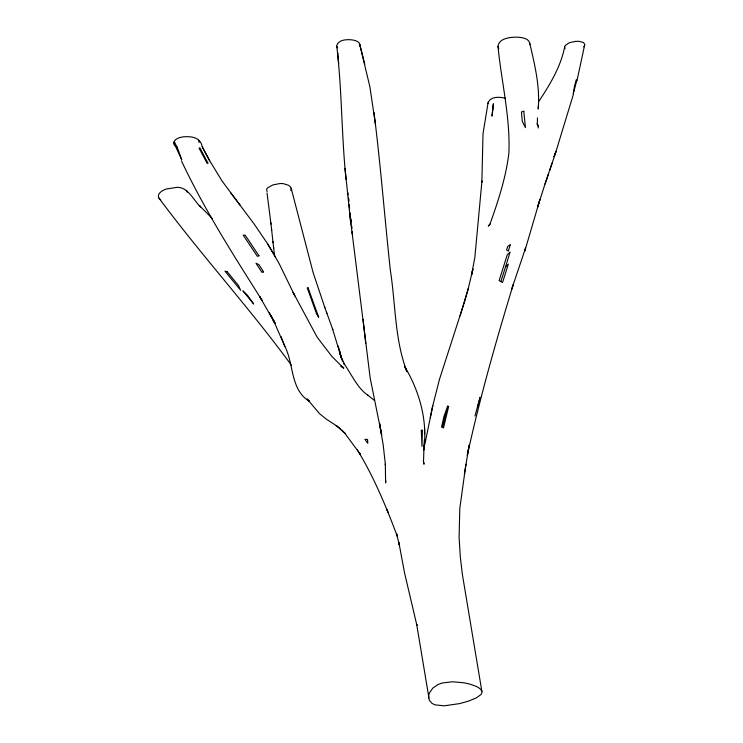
<?xml version="1.0" encoding="UTF-8"?>
<svg xmlns="http://www.w3.org/2000/svg" width="743" height="743" viewBox="0 0 743 743"><rect width="100%" height="100%" fill="white"/><g stroke="black" fill="none" stroke-linecap="round" stroke-linejoin="round"><path stroke-width="1.11" d="M490.464 223.773L488.3 226.113L490.055 223.866C498.256 200.963 505.983 177.317 508.89 153.049C510.367 117.19 501.441 81.99 497.996 46.475C498.869 38.469 509.206 37.364 515.54 37.15A21.798 10.198 -10 0 1 520.184 37.401C523.815 37.893 528.775 38.924 529.731 43.094C534.505 63.805 539.734 84.869 538.387 106.295M202.189 146.631C200.87 138.83 193.951 136.591 187.245 136.712C182.397 136.48 172.506 137.984 174.094 144.699A12.91 6.037 -10 0 0 175.608 146.167L177.196 146.956M373.98 112.425C380.592 164.872 384.67 217.578 390.316 270.127C395.666 303.85 394.552 339.579 406.978 371.76L404.545 366.28C419.554 391.375 427.857 420.798 423.761 450.109L424.392 439.698M537.486 117.858L537.328 123.347M424.067 445.308L423.556 460.539M538.155 109.221L538.369 106.156L538.22 108.209M576.967 80.718L584.76 44.478L583.561 42.518L579.168 41.376A13.142 6.148 -10 0 0 575.314 41.404L569.593 42.62L565.739 45.082A10.764 5.043 -10 0 0 564.661 46.976C560.659 66.972 550.034 84.368 539.009 101.132M529.713 44.682L529.731 43.094M199.031 142.563L198.79 140.278M564.661 46.976L565.014 48.732M385.877 480.888L385.608 482.931L385.338 464.059L385.422 465.016L383.258 445.345L379.571 423.343L381.67 434.989L370.172 377.992L364.367 331.044M465.935 464.226L459.778 508.546L459.1 537.44L460.326 556.999L462.378 574.432L482.04 692.346L481.046 694.519L476.309 697.891L468.638 701.058L459.685 703.593L444.184 705.831L434.989 704.847L432.008 703.389L429.333 700.315L416.647 624.148L416.888 625.392L404.471 572.556L398.88 542.548L399.335 544.916L396.511 533.632L397.217 536.009C386.054 506.475 373.868 476.802 357.327 449.896M464.375 474.35L469.112 445.308L467.273 455.394C479.857 397.867 496.055 341.074 513.172 284.736L511.528 289.807M487.937 103.435C489.878 96.051 499.64 96.831 505.5 98.252M488.16 102.19L483.015 133.703L481.854 182.332L481.947 180.958L474.851 257.431L471.536 275.226L472.919 269.003L468.322 288.303L460.121 315.821M359.501 45.871C360.708 42.667 356.9 40.884 354.374 40.363A18.092 8.461 -10 0 0 351.225 39.806C346.117 39.36 338.316 39.778 336.7 45.713C342.031 90.079 341.464 134.929 346.024 179.379M432.705 406.003L439.503 379.264L464.598 301.463M430.234 417.761L432.76 405.697L424.82 444.407M442.494 427.494L447.741 405.845L443.961 416.405L441.537 427.067L443.478 427.94L448.726 406.254L444.908 416.804M477.582 406.913L480.062 397.412L474.963 415.996M573.41 94.315L555.569 152.817M464.57 301.574L468.378 288.34M512.364 287.179L526.425 245.561L539.947 199.468L537.495 207.371L546.254 180.103M505.537 266.839L510.097 252.035L507.246 254.775L499.138 280.64L502.547 282.516L508.361 264.071L505.537 266.839L500.866 281.597M524.985 250.085L525.7 247.837L524.586 251.283L524.967 250.131M555.885 151.646L554.009 156.736L556.043 151.349M554.436 156.216L546.495 179.769M545.065 184.004L548.436 173.89M549.616 170.426L552.114 163.163M554.278 156.522L555.346 153.476M290.885 190.496L291.163 188.211L290.114 186.558A18.12 8.479 -10 0 0 288.2 185.165L283.436 183.688A11.136 5.21 -10 0 0 279.962 183.549L272.885 184.914L267.768 187.738A8.879 4.152 -10 0 0 266.681 189.419L267.034 191.703M340.796 366.513L342.207 367.07M337.016 426.157L326.047 418.931L319.555 413.712L307.128 398.982L309.599 401.452C290.114 389.908 294.089 364.135 284.783 346.192M211.532 217.736L210.715 217.142L212.368 218.711M340.47 428.776L336.161 425.507L345.272 433.615L341.808 429.983M367.869 395.183L374.101 400.217M368.156 395.397C357.968 388.933 352.163 375.475 343.981 363.522L344.492 364.497L340.192 354.365L342.579 361.395M342.634 367.153L343.795 368.11L341.511 366.197L343.628 367.924M160.627 199.802C153.857 194.629 163.962 188.629 169.19 188.611A19.866 9.297 -10 0 1 173.741 187.886C187.115 184.357 192.706 199.533 200.601 206.907L199.3 205.467L210.761 216.984M342.449 366.996L331.861 356.389L317.15 337.173L293.086 292.417L295.008 296.095M344.427 432.723L360.513 454.53L359.649 453.258M337.22 47.357L337.628 47.868M186.279 190.292L187.097 191.527A17.609 8.238 -10 0 1 187.329 192.186M240.045 205.077L235.252 198.79L254.338 224.284L267.517 243.667M230.516 192.558L235.327 198.892L221.897 180.763L209.47 160.358M538.322 128A14.609 2.387 -88.6 0 0 537.449 124.453L537.152 123.867L538.415 126.013M537.152 123.867L537.523 124.378M158.909 198.037C201.307 255.211 249.574 307.955 291.581 365.454M498.414 47.979L498.832 48.704M275.467 256.809L267.434 243.518L279.136 263.579L294.247 294.646M280.984 336.523L284.848 346.34L272.913 319.165L274.873 323.149L271.223 316.1L275.068 323.474L259.613 296.466L262.26 300.692C233.534 255.183 204.334 209.647 181.45 160.832M269.403 312.775L271.297 316.23M481.919 691.278C479.829 687.052 474.647 685.835 470.56 684.368A58.743 27.482 -10 0 0 463.706 682.771L452.413 681.758L442.633 682.947A14.6 6.836 -10 0 0 437.794 684.693L432.751 688.148L429.51 692.829A40.744 19.067 -10 0 0 428.618 696.683L428.665 697.946M174.196 141.281L178.125 149.677L181.719 159.754L173.723 142.461M387.623 511.091L386.834 509.345L388.422 512.874M423.166 460.66L423.714 462.053M332.864 329.716L326.409 311.967M324.431 306.469L326.883 313.295M332.39 328.387L341.325 357.847L338.195 346.006M324.914 307.797L313.109 272.56L291.163 188.211M336.765 46.27L336.932 46.818M341.056 356.64L339.588 351.216L339.923 352.461M364.785 64.288L359.696 44.153L369.903 86.885L375.494 124.703M497.996 46.475L498.135 47.246M423.724 462.564L423.993 464.245L423.705 462.434M267.034 192.994L271 224.126M351.402 225.491L351.792 228.649M272.904 241.429L274.353 254.199M364.395 331.248L349.581 212.749M363.058 319.295L365.751 343.48M351.541 225.538L351.773 227.637M350.018 212.962L350.269 215.256M350.65 218.702L351.021 222.138M270.879 222.974L271.687 230.339M271.557 229.141L273.043 242.692M350.798 218.748L351.049 221.042M348.578 198.214L348.82 200.461M349.312 205.003L349.554 207.288M347.826 192.613L348.068 194.88M348.439 198.27L348.801 201.659M349.164 205.049L349.535 208.439M350.835 224.182L345.021 168.355M273.554 247.205L273.693 248.496M338.678 63.619L337.647 52.883L337.74 53.84M424.597 433.986L424.569 428.265M584.722 44.933A10.913 5.108 -10 0 1 584.397 45.871M584.109 46.345A10.913 5.108 -10 0 1 583.747 46.818M421.309 430.346L421.968 446.404L422.433 430.039L421.309 430.346M492.767 109.741L491.987 116.122L493.361 103.751L492.767 109.741M574.423 86.717L573.243 93.813L576.809 80.3L576.243 79.807L574.423 86.717M510.209 244.828L508.37 251.069L506.605 250.085L507.71 246.388L510.209 244.828M523.787 111.227L521.447 111.989L522.273 121.276L525.431 127.657L523.787 111.227M263.551 271.892L261.954 272.365L256.001 263.198L258.898 264.666L263.551 271.892M258.954 255.815L257.319 256.279L243.212 235.141L245.171 235.141L258.954 255.815M207.919 162.996L207.065 163.219L199.04 148.098L199.895 147.885L207.919 162.996M308.113 287.912L307.24 287.885L316.629 314.029L318.71 317.317L308.113 287.912M367.544 439.475L364.887 439.308L367.804 443.283L367.544 439.475M227.079 271.594L224.962 271.149L240.686 290.346L238.503 285.526L227.079 271.594M247.54 295.361L242.877 290.847L253.688 304.008L247.54 295.361M209.591 160.683L202.31 146.947L209.591 160.683M352.572 234.974L352.182 231.816L352.581 234.983"/></g></svg>
